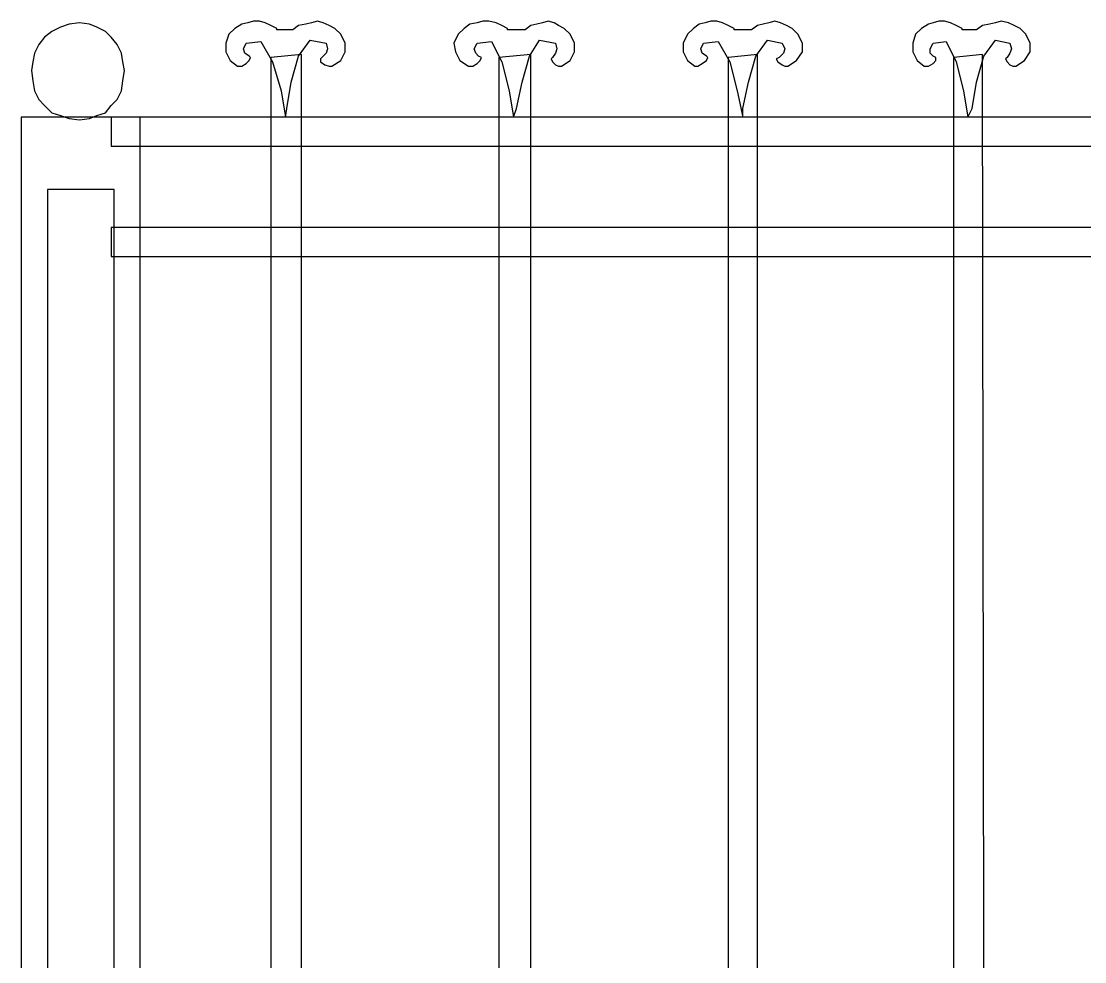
# Model space of a CAD drawing. Header units: centimetres. Extents: x -54 to 53, y -72 to 21.
# Drawn here: x -53.3 to -0.9, y -25.7 to 20.6 of the extents above; entities that cross this region are included whole.
import ezdxf

# ---------------------------------------------------------------- set-up
doc = ezdxf.new("R2010")
doc.units = ezdxf.units.CM
doc.header["$MEASUREMENT"] = 0
doc.layers.add('layer 1', color=7, linetype='Continuous')

msp = doc.modelspace()

# ---------------------------------------------------------------- linework, layer by layer
at = {"layer": 'layer 1', "color": 44}
for points, knots in [([(-50.41486, 20.55673), (-50.41486, 20.55673), (-49.91392, 20.48516), (-49.91392, 20.48516), (-49.91392, 20.48516), (-49.91392, 20.48516), (-49.5561, 20.34204), (-49.5561, 20.34204), (-49.5561, 20.34204), (-49.5561, 20.34204), (-49.12671, 20.12734), (-49.12671, 20.12734), (-49.12671, 20.12734), (-49.12671, 20.12734), (-48.84046, 19.84109), (-48.84046, 19.84109), (-48.84046, 19.84109), (-48.84046, 19.84109), (-48.5542, 19.48327), (-48.5542, 19.48327), (-48.5542, 19.48327), (-48.5542, 19.48327), (-48.33951, 19.05389), (-48.33951, 19.05389), (-48.33951, 19.05389), (-48.33951, 19.05389), (-48.26795, 18.6245), (-48.26795, 18.6245), (-48.26795, 18.6245), (-48.26795, 18.6245), (-48.19638, 18.19512), (-48.19638, 18.19512), (-48.19638, 18.19512), (-48.19638, 18.19512), (-48.26795, 17.69417), (-48.26795, 17.69417), (-48.26795, 17.69417), (-48.26795, 17.69417), (-48.33951, 17.19322), (-48.33951, 17.19322), (-48.33951, 17.19322), (-48.33951, 17.19322), (-48.5542, 16.76384), (-48.5542, 16.76384), (-48.5542, 16.76384), (-48.5542, 16.76384), (-48.84046, 16.47759), (-48.84046, 16.47759), (-48.84046, 16.47759), (-48.84046, 16.47759), (-49.12671, 16.11977), (-49.12671, 16.11977), (-49.12671, 16.11977), (-49.12671, 16.11977), (-49.5561, 15.97664), (-49.5561, 15.97664), (-49.5561, 15.97664), (-49.5561, 15.97664), (-49.91392, 15.83351), (-49.91392, 15.83351), (-49.91392, 15.83351), (-49.91392, 15.83351), (-50.41486, 15.76195), (-50.41486, 15.76195), (-50.41486, 15.76195), (-50.41486, 15.76195), (-50.91581, 15.83351), (-50.91581, 15.83351), (-50.91581, 15.83351), (-50.91581, 15.83351), (-51.34519, 15.97664), (-51.34519, 15.97664), (-51.34519, 15.97664), (-51.34519, 15.97664), (-51.77458, 16.11977), (-51.77458, 16.11977), (-51.77458, 16.11977), (-51.77458, 16.11977), (-52.1324, 16.47759), (-52.1324, 16.47759), (-52.1324, 16.47759), (-52.1324, 16.47759), (-52.41865, 16.76384), (-52.41865, 16.76384), (-52.41865, 16.76384), (-52.41865, 16.76384), (-52.63334, 17.19322), (-52.63334, 17.19322), (-52.63334, 17.19322), (-52.63334, 17.19322), (-52.70491, 17.69417), (-52.70491, 17.69417), (-52.70491, 17.69417), (-52.70491, 17.69417), (-52.77647, 18.19512), (-52.77647, 18.19512), (-52.77647, 18.19512), (-52.77647, 18.19512), (-52.70491, 18.6245), (-52.70491, 18.6245), (-52.70491, 18.6245), (-52.70491, 18.6245), (-52.63334, 19.05389), (-52.63334, 19.05389), (-52.63334, 19.05389), (-52.63334, 19.05389), (-52.41865, 19.48327), (-52.41865, 19.48327), (-52.41865, 19.48327), (-52.41865, 19.48327), (-52.1324, 19.84109), (-52.1324, 19.84109), (-52.1324, 19.84109), (-52.1324, 19.84109), (-51.77458, 20.12734), (-51.77458, 20.12734), (-51.77458, 20.12734), (-51.77458, 20.12734), (-51.34519, 20.34204), (-51.34519, 20.34204), (-51.34519, 20.34204), (-51.34519, 20.34204), (-50.91581, 20.48516), (-50.91581, 20.48516), (-50.91581, 20.48516), (-50.91581, 20.48516), (-50.41486, 20.55673), (-50.41486, 20.55673)], [0, 0, 0, 0, 0.03125, 0.03125, 0.03125, 0.03125, 0.0625, 0.0625, 0.0625, 0.0625, 0.09375, 0.09375, 0.09375, 0.09375, 0.125, 0.125, 0.125, 0.125, 0.15625, 0.15625, 0.15625, 0.15625, 0.1875, 0.1875, 0.1875, 0.1875, 0.21875, 0.21875, 0.21875, 0.21875, 0.25, 0.25, 0.25, 0.25, 0.28125, 0.28125, 0.28125, 0.28125, 0.3125, 0.3125, 0.3125, 0.3125, 0.34375, 0.34375, 0.34375, 0.34375, 0.375, 0.375, 0.375, 0.375, 0.40625, 0.40625, 0.40625, 0.40625, 0.4375, 0.4375, 0.4375, 0.4375, 0.46875, 0.46875, 0.46875, 0.46875, 0.5, 0.5, 0.5, 0.5, 0.53125, 0.53125, 0.53125, 0.53125, 0.5625, 0.5625, 0.5625, 0.5625, 0.59375, 0.59375, 0.59375, 0.59375, 0.625, 0.625, 0.625, 0.625, 0.65625, 0.65625, 0.65625, 0.65625, 0.6875, 0.6875, 0.6875, 0.6875, 0.71875, 0.71875, 0.71875, 0.71875, 0.75, 0.75, 0.75, 0.75, 0.78125, 0.78125, 0.78125, 0.78125, 0.8125, 0.8125, 0.8125, 0.8125, 0.84375, 0.84375, 0.84375, 0.84375, 0.875, 0.875, 0.875, 0.875, 0.90625, 0.90625, 0.90625, 0.90625, 0.9375, 0.9375, 0.9375, 0.9375, 0.96875, 0.96875, 0.96875, 0.96875, 1, 1, 1, 1]), ([(-40.68218, 20.19891), (-40.68218, 20.19891), (-39.89497, 20.19891), (-39.89497, 20.19891), (-39.89497, 20.19891), (-39.89497, 20.19891), (-39.89497, 20.19891), (-39.89497, 20.19891), (-39.89497, 20.19891), (-39.89497, 20.19891), (-39.60872, 20.4136), (-39.60872, 20.4136), (-39.60872, 20.4136), (-39.60872, 20.4136), (-39.2509, 20.48516), (-39.2509, 20.48516), (-39.2509, 20.48516), (-39.2509, 20.48516), (-38.96464, 20.55673), (-38.96464, 20.55673), (-38.96464, 20.55673), (-38.96464, 20.55673), (-38.67839, 20.62829), (-38.67839, 20.62829), (-38.67839, 20.62829), (-38.67839, 20.62829), (-38.39213, 20.55673), (-38.39213, 20.55673), (-38.39213, 20.55673), (-38.39213, 20.55673), (-38.10587, 20.4136), (-38.10587, 20.4136), (-38.10587, 20.4136), (-38.10587, 20.4136), (-37.81962, 20.27047), (-37.81962, 20.27047), (-37.81962, 20.27047), (-37.81962, 20.27047), (-37.53336, 19.98422), (-37.53336, 19.98422), (-37.53336, 19.98422), (-37.53336, 19.98422), (-37.31867, 19.55483), (-37.31867, 19.55483), (-37.31867, 19.55483), (-37.31867, 19.55483), (-37.31867, 19.12545), (-37.31867, 19.12545), (-37.31867, 19.12545), (-37.31867, 19.12545), (-37.53336, 18.69607), (-37.53336, 18.69607), (-37.53336, 18.69607), (-37.53336, 18.69607), (-37.96275, 18.40981), (-37.96275, 18.40981), (-37.96275, 18.40981), (-37.96275, 18.40981), (-38.10587, 18.40981), (-38.10587, 18.40981), (-38.10587, 18.40981), (-38.10587, 18.40981), (-38.32057, 18.48137), (-38.32057, 18.48137), (-38.32057, 18.48137), (-38.32057, 18.48137), (-38.53526, 18.6245), (-38.53526, 18.6245), (-38.53526, 18.6245), (-38.53526, 18.6245), (-38.53526, 18.76763), (-38.53526, 18.76763), (-38.53526, 18.76763), (-38.53526, 18.76763), (-38.46369, 18.83919), (-38.46369, 18.83919), (-38.46369, 18.83919), (-38.46369, 18.83919), (-38.249, 19.05389), (-38.249, 19.05389), (-38.249, 19.05389), (-38.249, 19.05389), (-38.17744, 19.26858), (-38.17744, 19.26858), (-38.17744, 19.26858), (-38.17744, 19.26858), (-38.249, 19.55483), (-38.249, 19.55483), (-38.249, 19.55483), (-38.249, 19.55483), (-39.03621, 19.69796), (-39.03621, 19.69796), (-39.03621, 19.69796), (-39.03621, 19.69796), (-39.60872, 18.91076), (-39.60872, 18.91076), (-39.60872, 18.91076), (-39.60872, 18.91076), (-39.96654, 17.62261), (-39.96654, 17.62261), (-39.96654, 17.62261), (-39.96654, 17.62261), (-40.18123, 16.33446), (-40.18123, 16.33446), (-40.18123, 16.33446), (-40.18123, 16.33446), (-40.25279, 15.90507), (-40.25279, 15.90507), (-40.25279, 15.90507), (-40.25279, 15.90507), (-40.46748, 17.19322), (-40.46748, 17.19322), (-40.46748, 17.19322), (-40.46748, 17.19322), (-40.89687, 18.6245), (-40.89687, 18.6245), (-40.89687, 18.6245), (-40.89687, 18.6245), (-41.46938, 19.6264), (-41.46938, 19.6264), (-41.46938, 19.6264), (-41.46938, 19.6264), (-42.18502, 19.55483), (-42.18502, 19.55483), (-42.18502, 19.55483), (-42.18502, 19.55483), (-42.32814, 19.26858), (-42.32814, 19.26858), (-42.32814, 19.26858), (-42.32814, 19.26858), (-42.25658, 19.05389), (-42.25658, 19.05389), (-42.25658, 19.05389), (-42.25658, 19.05389), (-42.04189, 18.91076), (-42.04189, 18.91076), (-42.04189, 18.91076), (-42.04189, 18.91076), (-41.97033, 18.83919), (-41.97033, 18.83919), (-41.97033, 18.83919), (-41.97033, 18.83919), (-42.04189, 18.69607), (-42.04189, 18.69607), (-42.04189, 18.69607), (-42.04189, 18.69607), (-42.18502, 18.55294), (-42.18502, 18.55294), (-42.18502, 18.55294), (-42.18502, 18.55294), (-42.39971, 18.40981), (-42.39971, 18.40981), (-42.39971, 18.40981), (-42.39971, 18.40981), (-42.6144, 18.40981), (-42.6144, 18.40981), (-42.6144, 18.40981), (-42.6144, 18.40981), (-42.97222, 18.69607), (-42.97222, 18.69607), (-42.97222, 18.69607), (-42.97222, 18.69607), (-43.18691, 19.12545), (-43.18691, 19.12545), (-43.18691, 19.12545), (-43.18691, 19.12545), (-43.18691, 19.55483), (-43.18691, 19.55483), (-43.18691, 19.55483), (-43.18691, 19.55483), (-43.04378, 19.98422), (-43.04378, 19.98422), (-43.04378, 19.98422), (-43.04378, 19.98422), (-42.75753, 20.27047), (-42.75753, 20.27047), (-42.75753, 20.27047), (-42.75753, 20.27047), (-42.39971, 20.48516), (-42.39971, 20.48516), (-42.39971, 20.48516), (-42.39971, 20.48516), (-42.11345, 20.55673), (-42.11345, 20.55673), (-42.11345, 20.55673), (-42.11345, 20.55673), (-41.8272, 20.62829), (-41.8272, 20.62829), (-41.8272, 20.62829), (-41.8272, 20.62829), (-41.54094, 20.62829), (-41.54094, 20.62829), (-41.54094, 20.62829), (-41.54094, 20.62829), (-41.25469, 20.55673), (-41.25469, 20.55673), (-41.25469, 20.55673), (-41.25469, 20.55673), (-40.96843, 20.4136), (-40.96843, 20.4136), (-40.96843, 20.4136), (-40.96843, 20.4136), (-40.68218, 20.27047), (-40.68218, 20.27047), (-40.68218, 20.27047), (-40.68218, 20.27047), (-40.68218, 20.19891), (-40.68218, 20.19891)], [0, 0, 0, 0, 0.01923077, 0.01923077, 0.01923077, 0.01923077, 0.03846154, 0.03846154, 0.03846154, 0.03846154, 0.05769231, 0.05769231, 0.05769231, 0.05769231, 0.07692308, 0.07692308, 0.07692308, 0.07692308, 0.09615385, 0.09615385, 0.09615385, 0.09615385, 0.11538462, 0.11538462, 0.11538462, 0.11538462, 0.13461538, 0.13461538, 0.13461538, 0.13461538, 0.15384615, 0.15384615, 0.15384615, 0.15384615, 0.17307692, 0.17307692, 0.17307692, 0.17307692, 0.19230769, 0.19230769, 0.19230769, 0.19230769, 0.21153846, 0.21153846, 0.21153846, 0.21153846, 0.23076923, 0.23076923, 0.23076923, 0.23076923, 0.25, 0.25, 0.25, 0.25, 0.26923077, 0.26923077, 0.26923077, 0.26923077, 0.28846154, 0.28846154, 0.28846154, 0.28846154, 0.30769231, 0.30769231, 0.30769231, 0.30769231, 0.32692308, 0.32692308, 0.32692308, 0.32692308, 0.34615385, 0.34615385, 0.34615385, 0.34615385, 0.36538462, 0.36538462, 0.36538462, 0.36538462, 0.38461538, 0.38461538, 0.38461538, 0.38461538, 0.40384615, 0.40384615, 0.40384615, 0.40384615, 0.42307692, 0.42307692, 0.42307692, 0.42307692, 0.44230769, 0.44230769, 0.44230769, 0.44230769, 0.46153846, 0.46153846, 0.46153846, 0.46153846, 0.48076923, 0.48076923, 0.48076923, 0.48076923, 0.5, 0.5, 0.5, 0.5, 0.51923077, 0.51923077, 0.51923077, 0.51923077, 0.53846154, 0.53846154, 0.53846154, 0.53846154, 0.55769231, 0.55769231, 0.55769231, 0.55769231, 0.57692308, 0.57692308, 0.57692308, 0.57692308, 0.59615385, 0.59615385, 0.59615385, 0.59615385, 0.61538462, 0.61538462, 0.61538462, 0.61538462, 0.63461538, 0.63461538, 0.63461538, 0.63461538, 0.65384615, 0.65384615, 0.65384615, 0.65384615, 0.67307692, 0.67307692, 0.67307692, 0.67307692, 0.69230769, 0.69230769, 0.69230769, 0.69230769, 0.71153846, 0.71153846, 0.71153846, 0.71153846, 0.73076923, 0.73076923, 0.73076923, 0.73076923, 0.75, 0.75, 0.75, 0.75, 0.76923077, 0.76923077, 0.76923077, 0.76923077, 0.78846154, 0.78846154, 0.78846154, 0.78846154, 0.80769231, 0.80769231, 0.80769231, 0.80769231, 0.82692308, 0.82692308, 0.82692308, 0.82692308, 0.84615385, 0.84615385, 0.84615385, 0.84615385, 0.86538462, 0.86538462, 0.86538462, 0.86538462, 0.88461538, 0.88461538, 0.88461538, 0.88461538, 0.90384615, 0.90384615, 0.90384615, 0.90384615, 0.92307692, 0.92307692, 0.92307692, 0.92307692, 0.94230769, 0.94230769, 0.94230769, 0.94230769, 0.96153846, 0.96153846, 0.96153846, 0.96153846, 0.98076923, 0.98076923, 0.98076923, 0.98076923, 1, 1, 1, 1]), ([(-29.30352, 20.19891), (-29.30352, 20.19891), (-28.44475, 20.19891), (-28.44475, 20.19891), (-28.44475, 20.19891), (-28.44475, 20.19891), (-28.44475, 20.19891), (-28.44475, 20.19891), (-28.44475, 20.19891), (-28.44475, 20.19891), (-28.15849, 20.4136), (-28.15849, 20.4136), (-28.15849, 20.4136), (-28.15849, 20.4136), (-27.87224, 20.48516), (-27.87224, 20.48516), (-27.87224, 20.48516), (-27.87224, 20.48516), (-27.58598, 20.55673), (-27.58598, 20.55673), (-27.58598, 20.55673), (-27.58598, 20.55673), (-27.29973, 20.62829), (-27.29973, 20.62829), (-27.29973, 20.62829), (-27.29973, 20.62829), (-27.01347, 20.55673), (-27.01347, 20.55673), (-27.01347, 20.55673), (-27.01347, 20.55673), (-26.79878, 20.4136), (-26.79878, 20.4136), (-26.79878, 20.4136), (-26.79878, 20.4136), (-26.51252, 20.27047), (-26.51252, 20.27047), (-26.51252, 20.27047), (-26.51252, 20.27047), (-26.22627, 19.98422), (-26.22627, 19.98422), (-26.22627, 19.98422), (-26.22627, 19.98422), (-26.01158, 19.55483), (-26.01158, 19.55483), (-26.01158, 19.55483), (-26.01158, 19.55483), (-26.01158, 19.12545), (-26.01158, 19.12545), (-26.01158, 19.12545), (-26.01158, 19.12545), (-26.22627, 18.69607), (-26.22627, 18.69607), (-26.22627, 18.69607), (-26.22627, 18.69607), (-26.65565, 18.40981), (-26.65565, 18.40981), (-26.65565, 18.40981), (-26.65565, 18.40981), (-26.79878, 18.40981), (-26.79878, 18.40981), (-26.79878, 18.40981), (-26.79878, 18.40981), (-26.94191, 18.48137), (-26.94191, 18.48137), (-26.94191, 18.48137), (-26.94191, 18.48137), (-27.08504, 18.6245), (-27.08504, 18.6245), (-27.08504, 18.6245), (-27.08504, 18.6245), (-27.1566, 18.76763), (-27.1566, 18.76763), (-27.1566, 18.76763), (-27.1566, 18.76763), (-27.08504, 18.83919), (-27.08504, 18.83919), (-27.08504, 18.83919), (-27.08504, 18.83919), (-26.94191, 19.05389), (-26.94191, 19.05389), (-26.94191, 19.05389), (-26.94191, 19.05389), (-26.87034, 19.26858), (-26.87034, 19.26858), (-26.87034, 19.26858), (-26.87034, 19.26858), (-26.94191, 19.55483), (-26.94191, 19.55483), (-26.94191, 19.55483), (-26.94191, 19.55483), (-27.72911, 19.69796), (-27.72911, 19.69796), (-27.72911, 19.69796), (-27.72911, 19.69796), (-28.23006, 18.91076), (-28.23006, 18.91076), (-28.23006, 18.91076), (-28.23006, 18.91076), (-28.58788, 17.62261), (-28.58788, 17.62261), (-28.58788, 17.62261), (-28.58788, 17.62261), (-28.87413, 16.33446), (-28.87413, 16.33446), (-28.87413, 16.33446), (-28.87413, 16.33446), (-29.01726, 15.90507), (-29.01726, 15.90507), (-29.01726, 15.90507), (-29.01726, 15.90507), (-29.23195, 17.19322), (-29.23195, 17.19322), (-29.23195, 17.19322), (-29.23195, 17.19322), (-29.58977, 18.6245), (-29.58977, 18.6245), (-29.58977, 18.6245), (-29.58977, 18.6245), (-30.09072, 19.6264), (-30.09072, 19.6264), (-30.09072, 19.6264), (-30.09072, 19.6264), (-30.80636, 19.55483), (-30.80636, 19.55483), (-30.80636, 19.55483), (-30.80636, 19.55483), (-30.94949, 19.26858), (-30.94949, 19.26858), (-30.94949, 19.26858), (-30.94949, 19.26858), (-30.87792, 19.05389), (-30.87792, 19.05389), (-30.87792, 19.05389), (-30.87792, 19.05389), (-30.73479, 18.91076), (-30.73479, 18.91076), (-30.73479, 18.91076), (-30.73479, 18.91076), (-30.59167, 18.83919), (-30.59167, 18.83919), (-30.59167, 18.83919), (-30.59167, 18.83919), (-30.66323, 18.69607), (-30.66323, 18.69607), (-30.66323, 18.69607), (-30.66323, 18.69607), (-30.80636, 18.55294), (-30.80636, 18.55294), (-30.80636, 18.55294), (-30.80636, 18.55294), (-31.02105, 18.40981), (-31.02105, 18.40981), (-31.02105, 18.40981), (-31.02105, 18.40981), (-31.23574, 18.40981), (-31.23574, 18.40981), (-31.23574, 18.40981), (-31.23574, 18.40981), (-31.66512, 18.69607), (-31.66512, 18.69607), (-31.66512, 18.69607), (-31.66512, 18.69607), (-31.87982, 19.12545), (-31.87982, 19.12545), (-31.87982, 19.12545), (-31.87982, 19.12545), (-31.95138, 19.55483), (-31.95138, 19.55483), (-31.95138, 19.55483), (-31.95138, 19.55483), (-31.73669, 19.98422), (-31.73669, 19.98422), (-31.73669, 19.98422), (-31.73669, 19.98422), (-31.45043, 20.27047), (-31.45043, 20.27047), (-31.45043, 20.27047), (-31.45043, 20.27047), (-31.16418, 20.48516), (-31.16418, 20.48516), (-31.16418, 20.48516), (-31.16418, 20.48516), (-30.80636, 20.55673), (-30.80636, 20.55673), (-30.80636, 20.55673), (-30.80636, 20.55673), (-30.5201, 20.62829), (-30.5201, 20.62829), (-30.5201, 20.62829), (-30.5201, 20.62829), (-30.23385, 20.62829), (-30.23385, 20.62829), (-30.23385, 20.62829), (-30.23385, 20.62829), (-29.87603, 20.55673), (-29.87603, 20.55673), (-29.87603, 20.55673), (-29.87603, 20.55673), (-29.58977, 20.4136), (-29.58977, 20.4136), (-29.58977, 20.4136), (-29.58977, 20.4136), (-29.30352, 20.27047), (-29.30352, 20.27047), (-29.30352, 20.27047), (-29.30352, 20.27047), (-29.30352, 20.19891), (-29.30352, 20.19891)], [0, 0, 0, 0, 0.01923077, 0.01923077, 0.01923077, 0.01923077, 0.03846154, 0.03846154, 0.03846154, 0.03846154, 0.05769231, 0.05769231, 0.05769231, 0.05769231, 0.07692308, 0.07692308, 0.07692308, 0.07692308, 0.09615385, 0.09615385, 0.09615385, 0.09615385, 0.11538462, 0.11538462, 0.11538462, 0.11538462, 0.13461538, 0.13461538, 0.13461538, 0.13461538, 0.15384615, 0.15384615, 0.15384615, 0.15384615, 0.17307692, 0.17307692, 0.17307692, 0.17307692, 0.19230769, 0.19230769, 0.19230769, 0.19230769, 0.21153846, 0.21153846, 0.21153846, 0.21153846, 0.23076923, 0.23076923, 0.23076923, 0.23076923, 0.25, 0.25, 0.25, 0.25, 0.26923077, 0.26923077, 0.26923077, 0.26923077, 0.28846154, 0.28846154, 0.28846154, 0.28846154, 0.30769231, 0.30769231, 0.30769231, 0.30769231, 0.32692308, 0.32692308, 0.32692308, 0.32692308, 0.34615385, 0.34615385, 0.34615385, 0.34615385, 0.36538462, 0.36538462, 0.36538462, 0.36538462, 0.38461538, 0.38461538, 0.38461538, 0.38461538, 0.40384615, 0.40384615, 0.40384615, 0.40384615, 0.42307692, 0.42307692, 0.42307692, 0.42307692, 0.44230769, 0.44230769, 0.44230769, 0.44230769, 0.46153846, 0.46153846, 0.46153846, 0.46153846, 0.48076923, 0.48076923, 0.48076923, 0.48076923, 0.5, 0.5, 0.5, 0.5, 0.51923077, 0.51923077, 0.51923077, 0.51923077, 0.53846154, 0.53846154, 0.53846154, 0.53846154, 0.55769231, 0.55769231, 0.55769231, 0.55769231, 0.57692308, 0.57692308, 0.57692308, 0.57692308, 0.59615385, 0.59615385, 0.59615385, 0.59615385, 0.61538462, 0.61538462, 0.61538462, 0.61538462, 0.63461538, 0.63461538, 0.63461538, 0.63461538, 0.65384615, 0.65384615, 0.65384615, 0.65384615, 0.67307692, 0.67307692, 0.67307692, 0.67307692, 0.69230769, 0.69230769, 0.69230769, 0.69230769, 0.71153846, 0.71153846, 0.71153846, 0.71153846, 0.73076923, 0.73076923, 0.73076923, 0.73076923, 0.75, 0.75, 0.75, 0.75, 0.76923077, 0.76923077, 0.76923077, 0.76923077, 0.78846154, 0.78846154, 0.78846154, 0.78846154, 0.80769231, 0.80769231, 0.80769231, 0.80769231, 0.82692308, 0.82692308, 0.82692308, 0.82692308, 0.84615385, 0.84615385, 0.84615385, 0.84615385, 0.86538462, 0.86538462, 0.86538462, 0.86538462, 0.88461538, 0.88461538, 0.88461538, 0.88461538, 0.90384615, 0.90384615, 0.90384615, 0.90384615, 0.92307692, 0.92307692, 0.92307692, 0.92307692, 0.94230769, 0.94230769, 0.94230769, 0.94230769, 0.96153846, 0.96153846, 0.96153846, 0.96153846, 0.98076923, 0.98076923, 0.98076923, 0.98076923, 1, 1, 1, 1]), ([(-18.13955, 20.19891), (-18.13955, 20.19891), (-17.28078, 20.19891), (-17.28078, 20.19891), (-17.28078, 20.19891), (-17.28078, 20.19891), (-17.28078, 20.19891), (-17.28078, 20.19891), (-17.28078, 20.19891), (-17.28078, 20.19891), (-16.99453, 20.4136), (-16.99453, 20.4136), (-16.99453, 20.4136), (-16.99453, 20.4136), (-16.70827, 20.48516), (-16.70827, 20.48516), (-16.70827, 20.48516), (-16.70827, 20.48516), (-16.42202, 20.55673), (-16.42202, 20.55673), (-16.42202, 20.55673), (-16.42202, 20.55673), (-16.13576, 20.62829), (-16.13576, 20.62829), (-16.13576, 20.62829), (-16.13576, 20.62829), (-15.8495, 20.55673), (-15.8495, 20.55673), (-15.8495, 20.55673), (-15.8495, 20.55673), (-15.56325, 20.4136), (-15.56325, 20.4136), (-15.56325, 20.4136), (-15.56325, 20.4136), (-15.27699, 20.27047), (-15.27699, 20.27047), (-15.27699, 20.27047), (-15.27699, 20.27047), (-14.99074, 19.98422), (-14.99074, 19.98422), (-14.99074, 19.98422), (-14.99074, 19.98422), (-14.77605, 19.55483), (-14.77605, 19.55483), (-14.77605, 19.55483), (-14.77605, 19.55483), (-14.77605, 19.12545), (-14.77605, 19.12545), (-14.77605, 19.12545), (-14.77605, 19.12545), (-15.0623, 18.69607), (-15.0623, 18.69607), (-15.0623, 18.69607), (-15.0623, 18.69607), (-15.49169, 18.40981), (-15.49169, 18.40981), (-15.49169, 18.40981), (-15.49169, 18.40981), (-15.63481, 18.40981), (-15.63481, 18.40981), (-15.63481, 18.40981), (-15.63481, 18.40981), (-15.77794, 18.48137), (-15.77794, 18.48137), (-15.77794, 18.48137), (-15.77794, 18.48137), (-15.99263, 18.6245), (-15.99263, 18.6245), (-15.99263, 18.6245), (-15.99263, 18.6245), (-16.0642, 18.76763), (-16.0642, 18.76763), (-16.0642, 18.76763), (-16.0642, 18.76763), (-15.92107, 18.83919), (-15.92107, 18.83919), (-15.92107, 18.83919), (-15.92107, 18.83919), (-15.70638, 19.05389), (-15.70638, 19.05389), (-15.70638, 19.05389), (-15.70638, 19.05389), (-15.63481, 19.26858), (-15.63481, 19.26858), (-15.63481, 19.26858), (-15.63481, 19.26858), (-15.77794, 19.55483), (-15.77794, 19.55483), (-15.77794, 19.55483), (-15.77794, 19.55483), (-16.49358, 19.69796), (-16.49358, 19.69796), (-16.49358, 19.69796), (-16.49358, 19.69796), (-17.06609, 18.91076), (-17.06609, 18.91076), (-17.06609, 18.91076), (-17.06609, 18.91076), (-17.42391, 17.62261), (-17.42391, 17.62261), (-17.42391, 17.62261), (-17.42391, 17.62261), (-17.71017, 16.33446), (-17.71017, 16.33446), (-17.71017, 16.33446), (-17.71017, 16.33446), (-17.71017, 15.90507), (-17.71017, 15.90507), (-17.71017, 15.90507), (-17.71017, 15.90507), (-17.99642, 17.19322), (-17.99642, 17.19322), (-17.99642, 17.19322), (-17.99642, 17.19322), (-18.35424, 18.6245), (-18.35424, 18.6245), (-18.35424, 18.6245), (-18.35424, 18.6245), (-18.92675, 19.6264), (-18.92675, 19.6264), (-18.92675, 19.6264), (-18.92675, 19.6264), (-19.64239, 19.55483), (-19.64239, 19.55483), (-19.64239, 19.55483), (-19.64239, 19.55483), (-19.78552, 19.26858), (-19.78552, 19.26858), (-19.78552, 19.26858), (-19.78552, 19.26858), (-19.71395, 19.05389), (-19.71395, 19.05389), (-19.71395, 19.05389), (-19.71395, 19.05389), (-19.49926, 18.91076), (-19.49926, 18.91076), (-19.49926, 18.91076), (-19.49926, 18.91076), (-19.4277, 18.83919), (-19.4277, 18.83919), (-19.4277, 18.83919), (-19.4277, 18.83919), (-19.49926, 18.69607), (-19.49926, 18.69607), (-19.49926, 18.69607), (-19.49926, 18.69607), (-19.71395, 18.55294), (-19.71395, 18.55294), (-19.71395, 18.55294), (-19.71395, 18.55294), (-19.92865, 18.40981), (-19.92865, 18.40981), (-19.92865, 18.40981), (-19.92865, 18.40981), (-20.07177, 18.40981), (-20.07177, 18.40981), (-20.07177, 18.40981), (-20.07177, 18.40981), (-20.42959, 18.69607), (-20.42959, 18.69607), (-20.42959, 18.69607), (-20.42959, 18.69607), (-20.64429, 19.12545), (-20.64429, 19.12545), (-20.64429, 19.12545), (-20.64429, 19.12545), (-20.64429, 19.55483), (-20.64429, 19.55483), (-20.64429, 19.55483), (-20.64429, 19.55483), (-20.42959, 19.98422), (-20.42959, 19.98422), (-20.42959, 19.98422), (-20.42959, 19.98422), (-20.14334, 20.27047), (-20.14334, 20.27047), (-20.14334, 20.27047), (-20.14334, 20.27047), (-19.85708, 20.48516), (-19.85708, 20.48516), (-19.85708, 20.48516), (-19.85708, 20.48516), (-19.57083, 20.55673), (-19.57083, 20.55673), (-19.57083, 20.55673), (-19.57083, 20.55673), (-19.28457, 20.62829), (-19.28457, 20.62829), (-19.28457, 20.62829), (-19.28457, 20.62829), (-18.99832, 20.62829), (-18.99832, 20.62829), (-18.99832, 20.62829), (-18.99832, 20.62829), (-18.71206, 20.55673), (-18.71206, 20.55673), (-18.71206, 20.55673), (-18.71206, 20.55673), (-18.4258, 20.4136), (-18.4258, 20.4136), (-18.4258, 20.4136), (-18.4258, 20.4136), (-18.13955, 20.27047), (-18.13955, 20.27047), (-18.13955, 20.27047), (-18.13955, 20.27047), (-18.13955, 20.19891), (-18.13955, 20.19891)], [0, 0, 0, 0, 0.01923077, 0.01923077, 0.01923077, 0.01923077, 0.03846154, 0.03846154, 0.03846154, 0.03846154, 0.05769231, 0.05769231, 0.05769231, 0.05769231, 0.07692308, 0.07692308, 0.07692308, 0.07692308, 0.09615385, 0.09615385, 0.09615385, 0.09615385, 0.11538462, 0.11538462, 0.11538462, 0.11538462, 0.13461538, 0.13461538, 0.13461538, 0.13461538, 0.15384615, 0.15384615, 0.15384615, 0.15384615, 0.17307692, 0.17307692, 0.17307692, 0.17307692, 0.19230769, 0.19230769, 0.19230769, 0.19230769, 0.21153846, 0.21153846, 0.21153846, 0.21153846, 0.23076923, 0.23076923, 0.23076923, 0.23076923, 0.25, 0.25, 0.25, 0.25, 0.26923077, 0.26923077, 0.26923077, 0.26923077, 0.28846154, 0.28846154, 0.28846154, 0.28846154, 0.30769231, 0.30769231, 0.30769231, 0.30769231, 0.32692308, 0.32692308, 0.32692308, 0.32692308, 0.34615385, 0.34615385, 0.34615385, 0.34615385, 0.36538462, 0.36538462, 0.36538462, 0.36538462, 0.38461538, 0.38461538, 0.38461538, 0.38461538, 0.40384615, 0.40384615, 0.40384615, 0.40384615, 0.42307692, 0.42307692, 0.42307692, 0.42307692, 0.44230769, 0.44230769, 0.44230769, 0.44230769, 0.46153846, 0.46153846, 0.46153846, 0.46153846, 0.48076923, 0.48076923, 0.48076923, 0.48076923, 0.5, 0.5, 0.5, 0.5, 0.51923077, 0.51923077, 0.51923077, 0.51923077, 0.53846154, 0.53846154, 0.53846154, 0.53846154, 0.55769231, 0.55769231, 0.55769231, 0.55769231, 0.57692308, 0.57692308, 0.57692308, 0.57692308, 0.59615385, 0.59615385, 0.59615385, 0.59615385, 0.61538462, 0.61538462, 0.61538462, 0.61538462, 0.63461538, 0.63461538, 0.63461538, 0.63461538, 0.65384615, 0.65384615, 0.65384615, 0.65384615, 0.67307692, 0.67307692, 0.67307692, 0.67307692, 0.69230769, 0.69230769, 0.69230769, 0.69230769, 0.71153846, 0.71153846, 0.71153846, 0.71153846, 0.73076923, 0.73076923, 0.73076923, 0.73076923, 0.75, 0.75, 0.75, 0.75, 0.76923077, 0.76923077, 0.76923077, 0.76923077, 0.78846154, 0.78846154, 0.78846154, 0.78846154, 0.80769231, 0.80769231, 0.80769231, 0.80769231, 0.82692308, 0.82692308, 0.82692308, 0.82692308, 0.84615385, 0.84615385, 0.84615385, 0.84615385, 0.86538462, 0.86538462, 0.86538462, 0.86538462, 0.88461538, 0.88461538, 0.88461538, 0.88461538, 0.90384615, 0.90384615, 0.90384615, 0.90384615, 0.92307692, 0.92307692, 0.92307692, 0.92307692, 0.94230769, 0.94230769, 0.94230769, 0.94230769, 0.96153846, 0.96153846, 0.96153846, 0.96153846, 0.98076923, 0.98076923, 0.98076923, 0.98076923, 1, 1, 1, 1]), ([(-6.90402, 20.19891), (-6.90402, 20.19891), (-6.18838, 20.19891), (-6.18838, 20.19891), (-6.18838, 20.19891), (-6.18838, 20.19891), (-6.18838, 20.19891), (-6.18838, 20.19891), (-6.18838, 20.19891), (-6.18838, 20.19891), (-5.90212, 20.4136), (-5.90212, 20.4136), (-5.90212, 20.4136), (-5.90212, 20.4136), (-5.5443, 20.48516), (-5.5443, 20.48516), (-5.5443, 20.48516), (-5.5443, 20.48516), (-5.25805, 20.55673), (-5.25805, 20.55673), (-5.25805, 20.55673), (-5.25805, 20.55673), (-4.97179, 20.62829), (-4.97179, 20.62829), (-4.97179, 20.62829), (-4.97179, 20.62829), (-4.61397, 20.55673), (-4.61397, 20.55673), (-4.61397, 20.55673), (-4.61397, 20.55673), (-4.32772, 20.4136), (-4.32772, 20.4136), (-4.32772, 20.4136), (-4.32772, 20.4136), (-4.04146, 20.27047), (-4.04146, 20.27047), (-4.04146, 20.27047), (-4.04146, 20.27047), (-3.75521, 19.98422), (-3.75521, 19.98422), (-3.75521, 19.98422), (-3.75521, 19.98422), (-3.54052, 19.55483), (-3.54052, 19.55483), (-3.54052, 19.55483), (-3.54052, 19.55483), (-3.54052, 19.12545), (-3.54052, 19.12545), (-3.54052, 19.12545), (-3.54052, 19.12545), (-3.82677, 18.69607), (-3.82677, 18.69607), (-3.82677, 18.69607), (-3.82677, 18.69607), (-4.25615, 18.40981), (-4.25615, 18.40981), (-4.25615, 18.40981), (-4.25615, 18.40981), (-4.39928, 18.40981), (-4.39928, 18.40981), (-4.39928, 18.40981), (-4.39928, 18.40981), (-4.54241, 18.48137), (-4.54241, 18.48137), (-4.54241, 18.48137), (-4.54241, 18.48137), (-4.68554, 18.6245), (-4.68554, 18.6245), (-4.68554, 18.6245), (-4.68554, 18.6245), (-4.7571, 18.76763), (-4.7571, 18.76763), (-4.7571, 18.76763), (-4.7571, 18.76763), (-4.68554, 18.83919), (-4.68554, 18.83919), (-4.68554, 18.83919), (-4.68554, 18.83919), (-4.54241, 19.05389), (-4.54241, 19.05389), (-4.54241, 19.05389), (-4.54241, 19.05389), (-4.47085, 19.26858), (-4.47085, 19.26858), (-4.47085, 19.26858), (-4.47085, 19.26858), (-4.54241, 19.55483), (-4.54241, 19.55483), (-4.54241, 19.55483), (-4.54241, 19.55483), (-5.25805, 19.69796), (-5.25805, 19.69796), (-5.25805, 19.69796), (-5.25805, 19.69796), (-5.83056, 18.91076), (-5.83056, 18.91076), (-5.83056, 18.91076), (-5.83056, 18.91076), (-6.18838, 17.62261), (-6.18838, 17.62261), (-6.18838, 17.62261), (-6.18838, 17.62261), (-6.40307, 16.33446), (-6.40307, 16.33446), (-6.40307, 16.33446), (-6.40307, 16.33446), (-6.61776, 15.90507), (-6.61776, 15.90507), (-6.61776, 15.90507), (-6.61776, 15.90507), (-6.83245, 17.19322), (-6.83245, 17.19322), (-6.83245, 17.19322), (-6.83245, 17.19322), (-7.19027, 18.6245), (-7.19027, 18.6245), (-7.19027, 18.6245), (-7.19027, 18.6245), (-7.69122, 19.6264), (-7.69122, 19.6264), (-7.69122, 19.6264), (-7.69122, 19.6264), (-8.3353, 19.55483), (-8.3353, 19.55483), (-8.3353, 19.55483), (-8.3353, 19.55483), (-8.47842, 19.26858), (-8.47842, 19.26858), (-8.47842, 19.26858), (-8.47842, 19.26858), (-8.47842, 19.05389), (-8.47842, 19.05389), (-8.47842, 19.05389), (-8.47842, 19.05389), (-8.3353, 18.91076), (-8.3353, 18.91076), (-8.3353, 18.91076), (-8.3353, 18.91076), (-8.19217, 18.83919), (-8.19217, 18.83919), (-8.19217, 18.83919), (-8.19217, 18.83919), (-8.19217, 18.69607), (-8.19217, 18.69607), (-8.19217, 18.69607), (-8.19217, 18.69607), (-8.3353, 18.55294), (-8.3353, 18.55294), (-8.3353, 18.55294), (-8.3353, 18.55294), (-8.54999, 18.40981), (-8.54999, 18.40981), (-8.54999, 18.40981), (-8.54999, 18.40981), (-8.76468, 18.40981), (-8.76468, 18.40981), (-8.76468, 18.40981), (-8.76468, 18.40981), (-9.1225, 18.69607), (-9.1225, 18.69607), (-9.1225, 18.69607), (-9.1225, 18.69607), (-9.33719, 19.12545), (-9.33719, 19.12545), (-9.33719, 19.12545), (-9.33719, 19.12545), (-9.33719, 19.55483), (-9.33719, 19.55483), (-9.33719, 19.55483), (-9.33719, 19.55483), (-9.19406, 19.98422), (-9.19406, 19.98422), (-9.19406, 19.98422), (-9.19406, 19.98422), (-8.90781, 20.27047), (-8.90781, 20.27047), (-8.90781, 20.27047), (-8.90781, 20.27047), (-8.54999, 20.48516), (-8.54999, 20.48516), (-8.54999, 20.48516), (-8.54999, 20.48516), (-8.3353, 20.55673), (-8.3353, 20.55673), (-8.3353, 20.55673), (-8.3353, 20.55673), (-8.04904, 20.62829), (-8.04904, 20.62829), (-8.04904, 20.62829), (-8.04904, 20.62829), (-7.76278, 20.62829), (-7.76278, 20.62829), (-7.76278, 20.62829), (-7.76278, 20.62829), (-7.47653, 20.55673), (-7.47653, 20.55673), (-7.47653, 20.55673), (-7.47653, 20.55673), (-7.19027, 20.4136), (-7.19027, 20.4136), (-7.19027, 20.4136), (-7.19027, 20.4136), (-6.90402, 20.27047), (-6.90402, 20.27047), (-6.90402, 20.27047), (-6.90402, 20.27047), (-6.90402, 20.19891), (-6.90402, 20.19891)], [0, 0, 0, 0, 0.01923077, 0.01923077, 0.01923077, 0.01923077, 0.03846154, 0.03846154, 0.03846154, 0.03846154, 0.05769231, 0.05769231, 0.05769231, 0.05769231, 0.07692308, 0.07692308, 0.07692308, 0.07692308, 0.09615385, 0.09615385, 0.09615385, 0.09615385, 0.11538462, 0.11538462, 0.11538462, 0.11538462, 0.13461538, 0.13461538, 0.13461538, 0.13461538, 0.15384615, 0.15384615, 0.15384615, 0.15384615, 0.17307692, 0.17307692, 0.17307692, 0.17307692, 0.19230769, 0.19230769, 0.19230769, 0.19230769, 0.21153846, 0.21153846, 0.21153846, 0.21153846, 0.23076923, 0.23076923, 0.23076923, 0.23076923, 0.25, 0.25, 0.25, 0.25, 0.26923077, 0.26923077, 0.26923077, 0.26923077, 0.28846154, 0.28846154, 0.28846154, 0.28846154, 0.30769231, 0.30769231, 0.30769231, 0.30769231, 0.32692308, 0.32692308, 0.32692308, 0.32692308, 0.34615385, 0.34615385, 0.34615385, 0.34615385, 0.36538462, 0.36538462, 0.36538462, 0.36538462, 0.38461538, 0.38461538, 0.38461538, 0.38461538, 0.40384615, 0.40384615, 0.40384615, 0.40384615, 0.42307692, 0.42307692, 0.42307692, 0.42307692, 0.44230769, 0.44230769, 0.44230769, 0.44230769, 0.46153846, 0.46153846, 0.46153846, 0.46153846, 0.48076923, 0.48076923, 0.48076923, 0.48076923, 0.5, 0.5, 0.5, 0.5, 0.51923077, 0.51923077, 0.51923077, 0.51923077, 0.53846154, 0.53846154, 0.53846154, 0.53846154, 0.55769231, 0.55769231, 0.55769231, 0.55769231, 0.57692308, 0.57692308, 0.57692308, 0.57692308, 0.59615385, 0.59615385, 0.59615385, 0.59615385, 0.61538462, 0.61538462, 0.61538462, 0.61538462, 0.63461538, 0.63461538, 0.63461538, 0.63461538, 0.65384615, 0.65384615, 0.65384615, 0.65384615, 0.67307692, 0.67307692, 0.67307692, 0.67307692, 0.69230769, 0.69230769, 0.69230769, 0.69230769, 0.71153846, 0.71153846, 0.71153846, 0.71153846, 0.73076923, 0.73076923, 0.73076923, 0.73076923, 0.75, 0.75, 0.75, 0.75, 0.76923077, 0.76923077, 0.76923077, 0.76923077, 0.78846154, 0.78846154, 0.78846154, 0.78846154, 0.80769231, 0.80769231, 0.80769231, 0.80769231, 0.82692308, 0.82692308, 0.82692308, 0.82692308, 0.84615385, 0.84615385, 0.84615385, 0.84615385, 0.86538462, 0.86538462, 0.86538462, 0.86538462, 0.88461538, 0.88461538, 0.88461538, 0.88461538, 0.90384615, 0.90384615, 0.90384615, 0.90384615, 0.92307692, 0.92307692, 0.92307692, 0.92307692, 0.94230769, 0.94230769, 0.94230769, 0.94230769, 0.96153846, 0.96153846, 0.96153846, 0.96153846, 0.98076923, 0.98076923, 0.98076923, 0.98076923, 1, 1, 1, 1]), ([(-40.96843, -69.04126), (-40.96843, -69.04126), (-40.96843, 18.83919), (-40.96843, 18.83919), (-40.96843, 18.83919), (-40.96843, 18.83919), (-39.46559, 18.98232), (-39.46559, 18.98232), (-39.46559, 18.98232), (-39.46559, 18.98232), (-39.46559, -69.04126), (-39.46559, -69.04126), (-39.46559, -69.04126), (-39.46559, -69.04126), (-40.96843, -69.04126), (-40.96843, -69.04126)], [0, 0, 0, 0, 0.25, 0.25, 0.25, 0.25, 0.5, 0.5, 0.5, 0.5, 0.75, 0.75, 0.75, 0.75, 1, 1, 1, 1]), ([(-29.7329, -69.04126), (-29.7329, -69.04126), (-29.7329, 18.83919), (-29.7329, 18.83919), (-29.7329, 18.83919), (-29.7329, 18.83919), (-28.15849, 18.98232), (-28.15849, 18.98232), (-28.15849, 18.98232), (-28.15849, 18.98232), (-28.15849, -69.04126), (-28.15849, -69.04126), (-28.15849, -69.04126), (-28.15849, -69.04126), (-29.7329, -69.04126), (-29.7329, -69.04126)], [0, 0, 0, 0, 0.25, 0.25, 0.25, 0.25, 0.5, 0.5, 0.5, 0.5, 0.75, 0.75, 0.75, 0.75, 1, 1, 1, 1]), ([(-18.4258, -69.04126), (-18.4258, -69.04126), (-18.4258, 18.83919), (-18.4258, 18.83919), (-18.4258, 18.83919), (-18.4258, 18.83919), (-16.99453, 18.98232), (-16.99453, 18.98232), (-16.99453, 18.98232), (-16.99453, 18.98232), (-16.99453, -69.04126), (-16.99453, -69.04126), (-16.99453, -69.04126), (-16.99453, -69.04126), (-18.4258, -69.04126), (-18.4258, -69.04126)], [0, 0, 0, 0, 0.25, 0.25, 0.25, 0.25, 0.5, 0.5, 0.5, 0.5, 0.75, 0.75, 0.75, 0.75, 1, 1, 1, 1]), ([(-7.3334, -69.04126), (-7.3334, -69.04126), (-7.3334, 18.83919), (-7.3334, 18.83919), (-7.3334, 18.83919), (-7.3334, 18.83919), (-5.90212, 18.98232), (-5.90212, 18.98232), (-5.90212, 18.98232), (-5.90212, 18.98232), (-5.759, -69.04126), (-5.759, -69.04126), (-5.759, -69.04126), (-5.759, -69.04126), (-7.3334, -69.04126), (-7.3334, -69.04126)], [0, 0, 0, 0, 0.25, 0.25, 0.25, 0.25, 0.5, 0.5, 0.5, 0.5, 0.75, 0.75, 0.75, 0.75, 1, 1, 1, 1]), ([(-48.84046, 15.90507), (-48.84046, 15.90507), (47.69923, 15.90507), (47.69923, 15.90507), (47.69923, 15.90507), (47.69923, 15.90507), (47.69923, 14.4738), (47.69923, 14.4738), (47.69923, 14.4738), (47.69923, 14.4738), (-48.84046, 14.4738), (-48.84046, 14.4738), (-48.84046, 14.4738), (-48.84046, 14.4738), (-48.84046, 15.90507), (-48.84046, 15.90507)], [0, 0, 0, 0, 0.25, 0.25, 0.25, 0.25, 0.5, 0.5, 0.5, 0.5, 0.75, 0.75, 0.75, 0.75, 1, 1, 1, 1]), ([(-51.98927, 12.32688), (-51.98927, 12.32688), (-48.69733, 12.32688), (-48.69733, 12.32688), (-48.69733, 12.32688), (-48.69733, 12.32688), (-48.69733, -65.53463), (-48.69733, -65.53463), (-48.69733, -65.53463), (-48.69733, -65.53463), (-51.98927, -65.53463), (-51.98927, -65.53463), (-51.98927, -65.53463), (-51.98927, -65.53463), (-51.98927, 12.32688), (-51.98927, 12.32688)], [0, 0, 0, 0, 0.25, 0.25, 0.25, 0.25, 0.5, 0.5, 0.5, 0.5, 0.75, 0.75, 0.75, 0.75, 1, 1, 1, 1]), ([(-48.84046, 10.46622), (-48.84046, 10.46622), (47.69923, 10.46622), (47.69923, 10.46622), (47.69923, 10.46622), (47.69923, 10.46622), (47.69923, 9.03494), (47.69923, 9.03494), (47.69923, 9.03494), (47.69923, 9.03494), (-48.84046, 9.03494), (-48.84046, 9.03494), (-48.84046, 9.03494), (-48.84046, 9.03494), (-48.84046, 10.46622), (-48.84046, 10.46622)], [0, 0, 0, 0, 0.25, 0.25, 0.25, 0.25, 0.5, 0.5, 0.5, 0.5, 0.75, 0.75, 0.75, 0.75, 1, 1, 1, 1])]:
    msp.add_open_spline(points, degree=3, knots=knots, dxfattribs=at)
at = {"layer": 'layer 1', "color": 29}
msp.add_open_spline([(-53.27742, 15.90507), (-53.27742, 15.90507), (-47.40918, 15.90507), (-47.40918, 15.90507), (-47.40918, 15.90507), (-47.40918, 15.90507), (-47.40918, -68.25406), (-47.40918, -68.25406), (-47.40918, -68.25406), (-47.40918, -68.25406), (-53.27742, -68.25406), (-53.27742, -68.25406), (-53.27742, -68.25406), (-53.27742, -68.25406), (-53.27742, 15.90507), (-53.27742, 15.90507)], degree=3, knots=[0, 0, 0, 0, 0.25, 0.25, 0.25, 0.25, 0.5, 0.5, 0.5, 0.5, 0.75, 0.75, 0.75, 0.75, 1, 1, 1, 1], dxfattribs=at)

doc.saveas('drawing.dxf')
